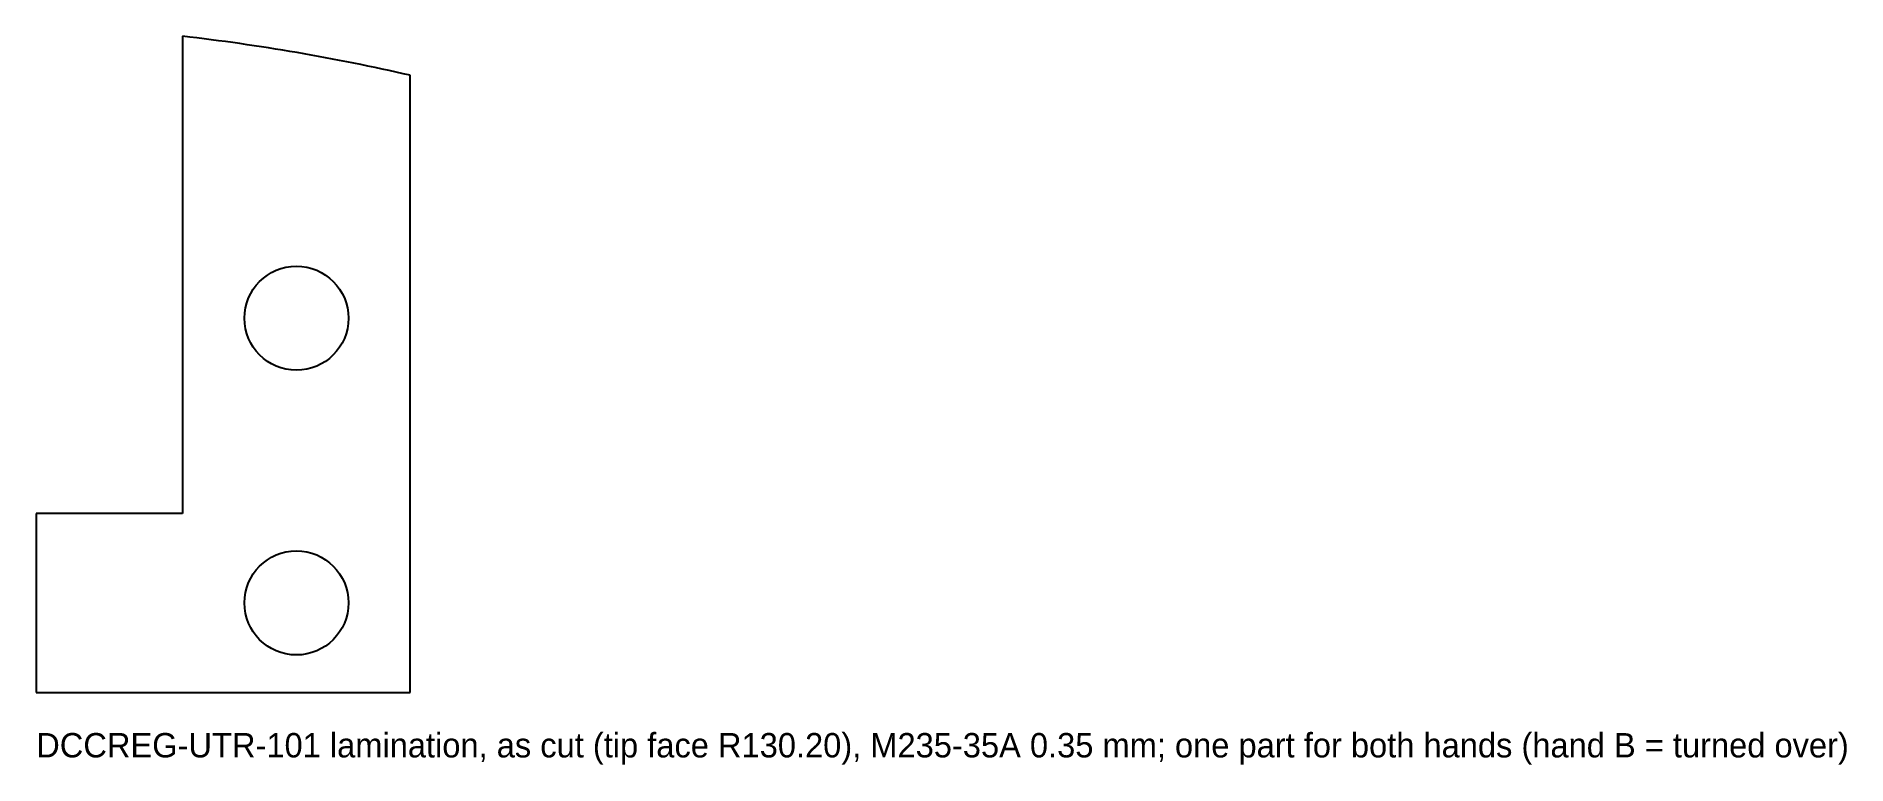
# Model space of a CAD drawing. Header units: millimetres. Extents: x 0 to 111, y -4 to 40.
import ezdxf

# ---------------------------------------------------------------- set-up
doc = ezdxf.new("R2010")
doc.units = ezdxf.units.MM

msp = doc.modelspace()

# ---------------------------------------------------------------- linework, layer by layer
at = {"layer": 'CUT'}
for p, q in [((9, 40.3331), (9, 11)), ((23, 0), (23, 37.9293)), ((9, 11), (0, 11)), ((0, 11), (0, 0)), ((0, 0), (23, 0))]:
    msp.add_line(p, q, dxfattribs=at)
for centre in [(16, 23), (16, 5.5)]:
    msp.add_circle(centre, 3.2, dxfattribs=at)
msp.add_arc((-6, -89), 130.2, 77.13032, 83.384414, dxfattribs=at)

# ---------------------------------------------------------------- texts
at = {"layer": 'NOTES'}
msp.add_text('DCCREG-UTR-101 lamination, as cut (tip face R130.20), M235-35A 0.35 mm; one part for both hands (hand B = turned over)', height=1.5, dxfattribs=at).set_placement((0, -4))

doc.saveas('drawing.dxf')
